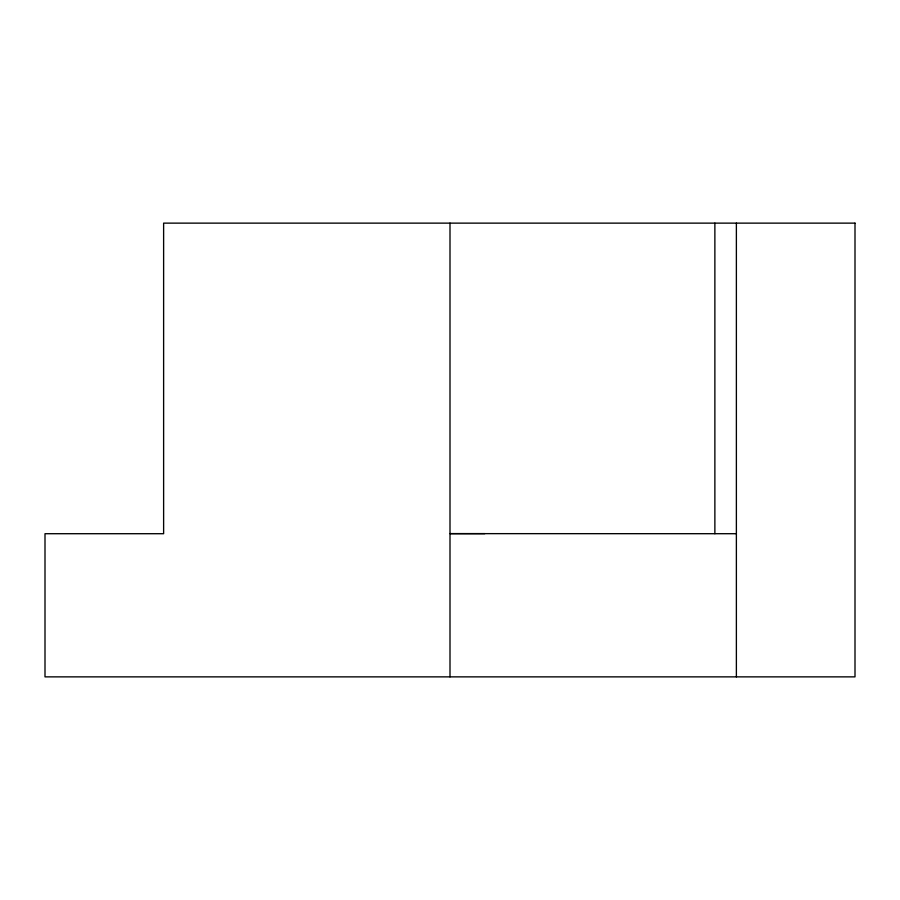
<?xml version="1.0" encoding="UTF-8"?>
<svg xmlns="http://www.w3.org/2000/svg" width="900" height="900" viewBox="0 0 900 900"><rect width="100%" height="100%" fill="white"/><g stroke="black" fill="none" stroke-linecap="round" stroke-linejoin="round"><path stroke-width="1.35" d="M484.819 533.632L450 533.632L736.38 533.711M736.38 223.132L736.38 676.867M714.87 223.132L714.87 533.711M450 223.132L450 676.867M855 223.132L163.62 223.132L163.62 533.711L45 533.711L45 676.867L855 676.867L855 223.132"/></g></svg>
